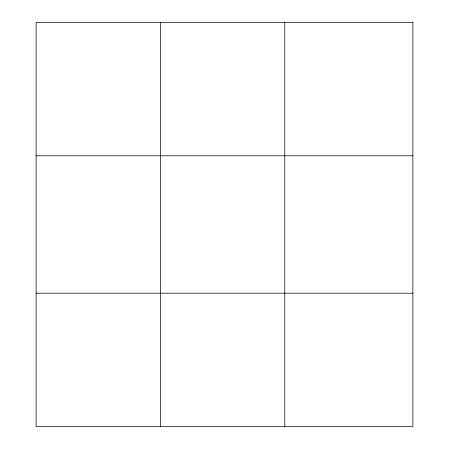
<?xml version="1.0" encoding="UTF-8"?>
<svg xmlns="http://www.w3.org/2000/svg" width="449" height="449" viewBox="0 0 449 449"><rect width="100%" height="100%" fill="white"/><g stroke="black" fill="none" stroke-linecap="round" stroke-linejoin="round"><path stroke-width="0.67" d="M160.45 22.45L160.45 426.55M284.784 22.45L284.784 426.55M36.111 155.803L412.889 155.803M36.111 293.197L412.889 293.197M412.889 22.45L412.889 426.55L36.111 426.55L36.111 22.45L412.889 22.45"/></g></svg>
